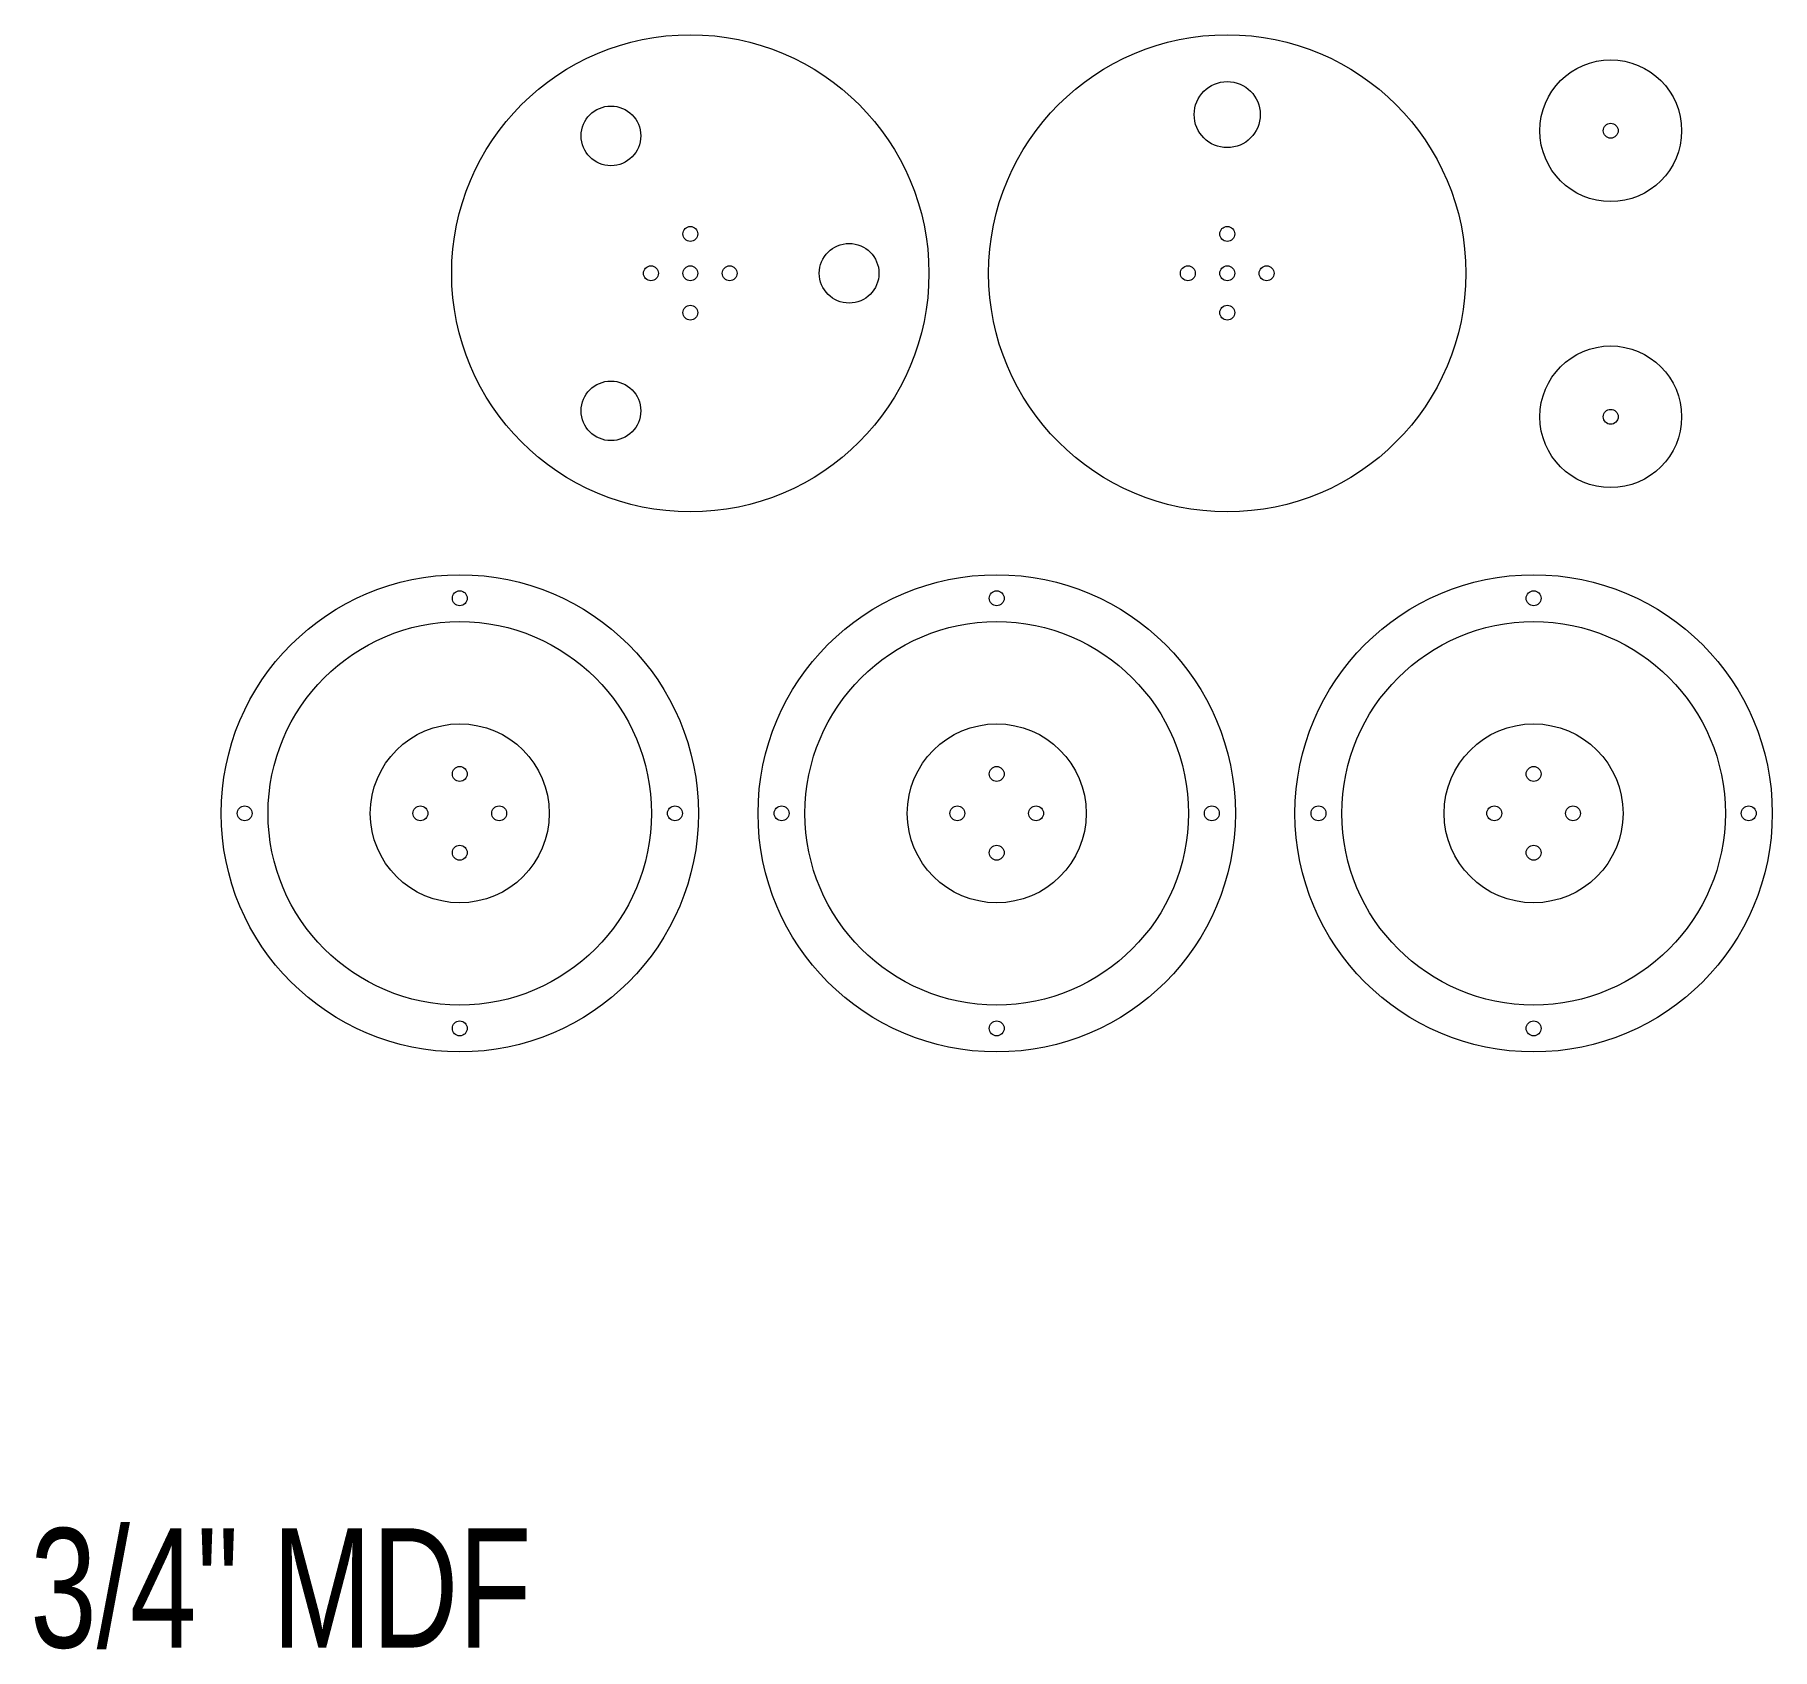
# Model space of a CAD drawing. Header units: inches. Extents: x -1.1 to 13.5, y -4.5 to 9.
import ezdxf

# ---------------------------------------------------------------- set-up
doc = ezdxf.new("R2010")
doc.units = ezdxf.units.IN
doc.layers.get('0').update_dxf_attribs({"linetype": 'CONTINUOUS', "lineweight": 0})
for name, color, linetype, lineweight in [('center_cutout', 7, 'CONTINUOUS', 0), ('holes', 7, 'CONTINUOUS', 0), ('inner_cut', 7, 'CONTINUOUS', 0), ('outter_cut', 7, 'CONTINUOUS', 0)]:
    doc.layers.add(name, color=color, linetype=linetype, lineweight=lineweight)
doc.styles.get("Standard").update_dxf_attribs({"font": 'txt', "width": 0.75})

msp = doc.modelspace()

# ---------------------------------------------------------------- linework, layer by layer
for centre, radius in [((4.432, 7.027), 2), ((8.932, 7.027), 2), ((12.146, 8.222), 0.594), ((12.146, 5.824), 0.594)]:
    msp.add_circle(centre, radius)
at = {"layer": 'center_cutout'}
for centre in [(2.5, 2.5), (7, 2.5), (11.5, 2.5)]:
    msp.add_circle(centre, 0.75, dxfattribs=at)
at = {"layer": 'holes'}
for centre, radius in [((8.932, 8.357), 0.277), ((3.767, 8.179), 0.25), ((12.146, 8.222), 0.0625), ((4.432, 7.357), 0.0625), ((8.932, 7.357), 0.0625), ((5.763, 7.027), 0.25), ((4.102, 7.027), 0.0625), ((4.432, 7.027), 0.0625), ((4.762, 7.027), 0.0625), ((8.602, 7.027), 0.0625), ((8.932, 7.027), 0.0625), ((9.262, 7.027), 0.0625), ((4.432, 6.697), 0.0625), ((8.932, 6.697), 0.0625), ((3.767, 5.874), 0.25), ((12.146, 5.824), 0.0625), ((2.5, 4.303), 0.0625), ((7, 4.303), 0.0625), ((11.5, 4.303), 0.0625), ((2.5, 2.83), 0.0625), ((7, 2.83), 0.0625), ((11.5, 2.83), 0.0625), ((0.697, 2.5), 0.0625), ((2.17, 2.5), 0.0625), ((2.83, 2.5), 0.0625), ((4.303, 2.5), 0.0625), ((5.197, 2.5), 0.0625), ((6.67, 2.5), 0.0625), ((7.33, 2.5), 0.0625), ((8.803, 2.5), 0.0625), ((9.697, 2.5), 0.0625), ((11.17, 2.5), 0.0625), ((11.83, 2.5), 0.0625), ((13.303, 2.5), 0.0625), ((2.5, 2.17), 0.0625), ((7, 2.17), 0.0625), ((11.5, 2.17), 0.0625), ((2.5, 0.697), 0.0625), ((7, 0.697), 0.0625), ((11.5, 0.697), 0.0625)]:
    msp.add_circle(centre, radius, dxfattribs=at)
at = {"layer": 'inner_cut'}
for centre in [(2.5, 2.5), (7, 2.5), (11.5, 2.5)]:
    msp.add_circle(centre, 1.607, dxfattribs=at)
at = {"layer": 'outter_cut'}
for centre in [(2.5, 2.5), (7, 2.5), (11.5, 2.5)]:
    msp.add_circle(centre, 2, dxfattribs=at)

# ---------------------------------------------------------------- texts
at = {"insert": (1, -4), "char_height": 1, "width": 100, "attachment_point": 5}
msp.add_mtext('3/4" MDF', dxfattribs=at)

doc.saveas('drawing.dxf')
